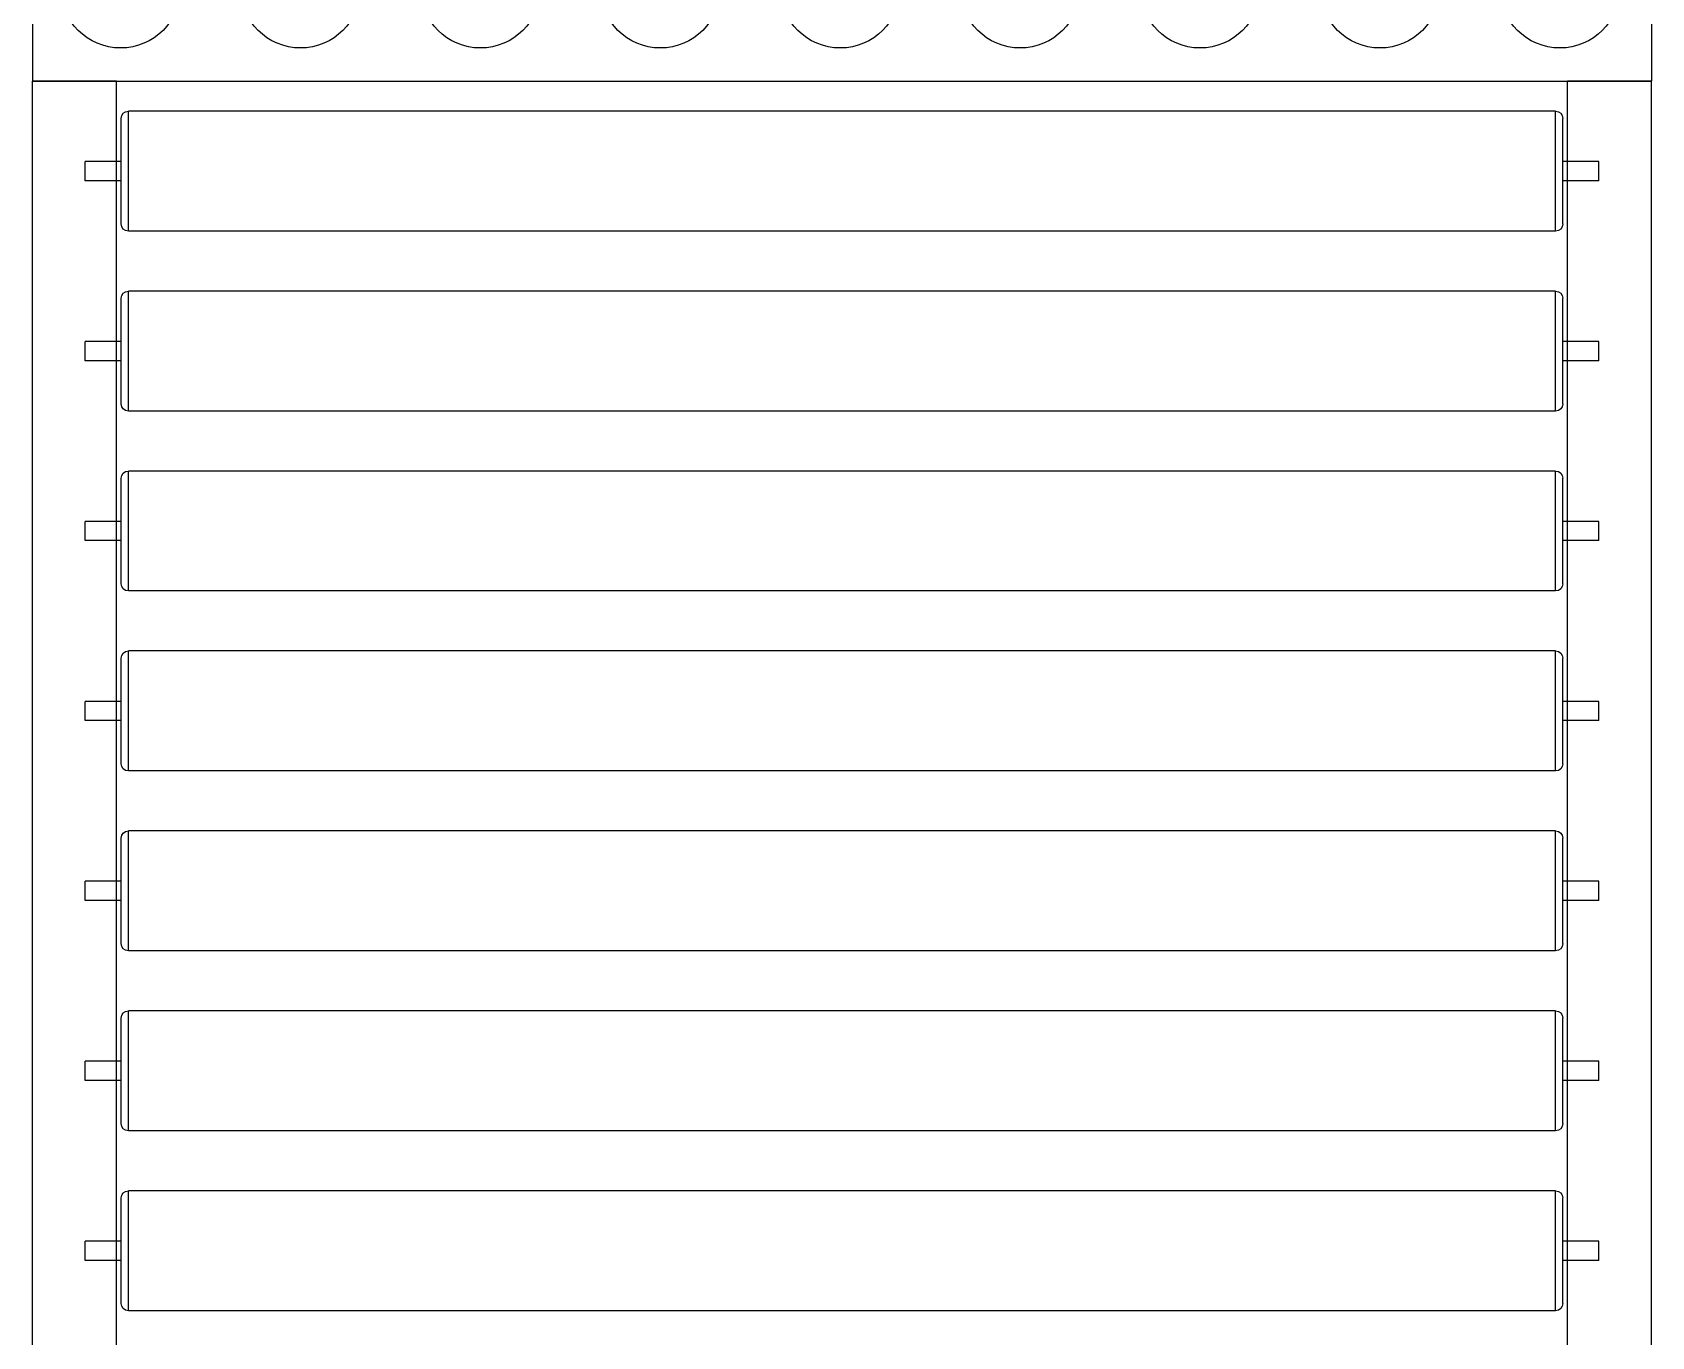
# Model space of a CAD drawing. Header units: inches. Extents: x -116118 to 73671, y 138219 to 302509.
# Drawn here: x -57697 to -56820, y 251979 to 252685 of the extents above; entities that cross this region are included whole.
import ezdxf

# ---------------------------------------------------------------- set-up
doc = ezdxf.new("R2010")
doc.units = ezdxf.units.IN
doc.header["$MEASUREMENT"] = 0
doc.linetypes.add('CONTINU', pattern=[0])
doc.layers.get('0').update_dxf_attribs({"color": 250})

# ---------------------------------------------------------------- blocks, each defined once
blk = doc.blocks.new('TABLE900x600')
at = {"color": 254}
for p, q in [((1245.56, 841.93), (2220.56, 841.93)), ((2220.56, 166.93), (2220.56, 841.93)), ((1245.56, 166.93), (2220.56, 166.93))]:
    blk.add_line(p, q, dxfattribs=at)
for centre in [(2181.72, 803.7), (2181.72, 728.7), (2181.72, 653.7), (2181.72, 578.7), (2181.72, 503.7), (2181.72, 428.7), (2181.72, 353.7), (2181.72, 278.7), (2181.72, 203.7)]:
    blk.add_circle(centre, 25, dxfattribs=at)
blk = doc.blocks.new('ROLLER600')
at = {"color": 254}
for p, q in [((8, 231.77), (3008, 231.77)), ((3008, 231.77), (3008, 196.77)), ((2516.5, 209.77), (2516.5, 194.77)), ((2516.5, 209.77), (2524.5, 209.77)), ((2524.5, 209.77), (2524.5, 194.77)), ((2591.5, 209.77), (2591.5, 194.77)), ((2591.5, 209.77), (2599.5, 209.77)), ((2599.5, 209.77), (2599.5, 194.77)), ((2666.5, 209.77), (2666.5, 194.77)), ((2666.5, 209.77), (2674.5, 209.77)), ((2674.5, 209.77), (2674.5, 194.77)), ((2741.5, 209.77), (2741.5, 194.77)), ((2741.5, 209.77), (2749.5, 209.77)), ((2749.5, 209.77), (2749.5, 194.77)), ((2816.5, 209.77), (2816.5, 194.77)), ((2816.5, 209.77), (2824.5, 209.77)), ((2824.5, 209.77), (2824.5, 194.77)), ((2891.5, 209.77), (2891.5, 194.77)), ((2891.5, 209.77), (2899.5, 209.77)), ((2899.5, 209.77), (2899.5, 194.77)), ((2966.5, 209.77), (2966.5, 194.77)), ((2966.5, 209.77), (2974.5, 209.77)), ((2974.5, 209.77), (2974.5, 194.77)), ((8, 196.77), (3008, 196.77)), ((2495.5, 191.77), (2545.5, 191.77)), ((2495.5, 191.77), (2495.5, -403.23)), ((2498.5, 194.77), (2542.5, 194.77)), ((2545.5, 191.77), (2545.5, -403.23)), ((2570.5, 191.77), (2620.5, 191.77)), ((2570.5, 191.77), (2570.5, -403.23)), ((2573.5, 194.77), (2617.5, 194.77)), ((2620.5, 191.77), (2620.5, -403.23)), ((2645.5, 191.77), (2695.5, 191.77)), ((2645.5, 191.77), (2645.5, -403.23)), ((2648.5, 194.77), (2692.5, 194.77)), ((2695.5, 191.77), (2695.5, -403.23)), ((2720.5, 191.77), (2770.5, 191.77)), ((2720.5, 191.77), (2720.5, -403.23)), ((2723.5, 194.77), (2767.5, 194.77)), ((2770.5, 191.77), (2770.5, -403.23)), ((2795.5, 191.77), (2845.5, 191.77)), ((2795.5, 191.77), (2795.5, -403.23)), ((2798.5, 194.77), (2842.5, 194.77)), ((2845.5, 191.77), (2845.5, -403.23)), ((2870.5, 191.77), (2920.5, 191.77)), ((2870.5, 191.77), (2870.5, -403.23)), ((2873.5, 194.77), (2917.5, 194.77)), ((2920.5, 191.77), (2920.5, -403.23)), ((2945.5, 191.77), (2995.5, 191.77)), ((2945.5, 191.77), (2945.5, -403.23)), ((2948.5, 194.77), (2992.5, 194.77)), ((2995.5, 191.77), (2995.5, -403.23)), ((2495.5, -403.23), (2545.5, -403.23)), ((2570.5, -403.23), (2620.5, -403.23)), ((2645.5, -403.23), (2695.5, -403.23)), ((2720.5, -403.23), (2770.5, -403.23)), ((2795.5, -403.23), (2845.5, -403.23)), ((2870.5, -403.23), (2920.5, -403.23)), ((2945.5, -403.23), (2995.5, -403.23)), ((8, -408.23), (3008, -408.23)), ((2498.5, -406.23), (2542.5, -406.23)), ((2516.5, -406.23), (2516.5, -421.23)), ((2524.5, -406.23), (2524.5, -421.23)), ((2573.5, -406.23), (2617.5, -406.23)), ((2591.5, -406.23), (2591.5, -421.23)), ((2599.5, -406.23), (2599.5, -421.23)), ((2648.5, -406.23), (2692.5, -406.23)), ((2666.5, -406.23), (2666.5, -421.23)), ((2674.5, -406.23), (2674.5, -421.23)), ((2723.5, -406.23), (2767.5, -406.23)), ((2741.5, -406.23), (2741.5, -421.23)), ((2749.5, -406.23), (2749.5, -421.23)), ((2798.5, -406.23), (2842.5, -406.23)), ((2816.5, -406.23), (2816.5, -421.23)), ((2824.5, -406.23), (2824.5, -421.23)), ((2873.5, -406.23), (2917.5, -406.23)), ((2891.5, -406.23), (2891.5, -421.23)), ((2899.5, -406.23), (2899.5, -421.23)), ((2948.5, -406.23), (2992.5, -406.23)), ((2966.5, -406.23), (2966.5, -421.23)), ((2974.5, -406.23), (2974.5, -421.23)), ((3008, -408.23), (3008, -443.23)), ((2516.5, -421.23), (2524.5, -421.23)), ((2591.5, -421.23), (2599.5, -421.23)), ((2666.5, -421.23), (2674.5, -421.23)), ((2741.5, -421.23), (2749.5, -421.23)), ((2816.5, -421.23), (2824.5, -421.23)), ((2891.5, -421.23), (2899.5, -421.23)), ((2966.5, -421.23), (2974.5, -421.23)), ((8, -443.23), (3008, -443.23))]:
    blk.add_line(p, q, dxfattribs=at)
for centre, start, end in [((2498.5, 191.77), 90, 180), ((2542.5, 191.77), 0, 90), ((2573.5, 191.77), 90, 180), ((2617.5, 191.77), 0, 90), ((2648.5, 191.77), 90, 180), ((2692.5, 191.77), 0, 90), ((2723.5, 191.77), 90, 180), ((2767.5, 191.77), 0, 90), ((2798.5, 191.77), 90, 180), ((2842.5, 191.77), 0, 90), ((2873.5, 191.77), 90, 180), ((2917.5, 191.77), 0, 90), ((2948.5, 191.77), 90, 180), ((2992.5, 191.77), 0, 90), ((2498.5, -403.23), 180, 270), ((2542.5, -403.23), 270, 0), ((2573.5, -403.23), 180, 270), ((2617.5, -403.23), 270, 0), ((2648.5, -403.23), 180, 270), ((2692.5, -403.23), 270, 0), ((2723.5, -403.23), 180, 270), ((2767.5, -403.23), 270, 0), ((2798.5, -403.23), 180, 270), ((2842.5, -403.23), 270, 0), ((2873.5, -403.23), 180, 270), ((2917.5, -403.23), 270, 0), ((2948.5, -403.23), 180, 270), ((2992.5, -403.23), 270, 0)]:
    blk.add_arc(centre, 3, start, end, dxfattribs=at)
blk = doc.blocks.new('SETUP')
at = {"color": 3, "xscale": -1, "rotation": 90}
blk.add_blockref('ROLLER600', (46615.76, -20397.58), dxfattribs=at)
at = {"color": 124, "linetype": 'CONTINU', "lineweight": 15, "ltscale": 3, "true_color": 0x019972, "rotation": 90}
blk.add_blockref('TABLE900x600', (47225.92, -25626.14), dxfattribs=at)

msp = doc.modelspace()

# ---------------------------------------------------------------- block references
at = {"xscale": 1.3, "yscale": 1.3, "zscale": 1.3, "rotation": 180}
msp.add_blockref('SETUP', (3479.29, 222231.7), dxfattribs=at)

doc.saveas('drawing.dxf')
